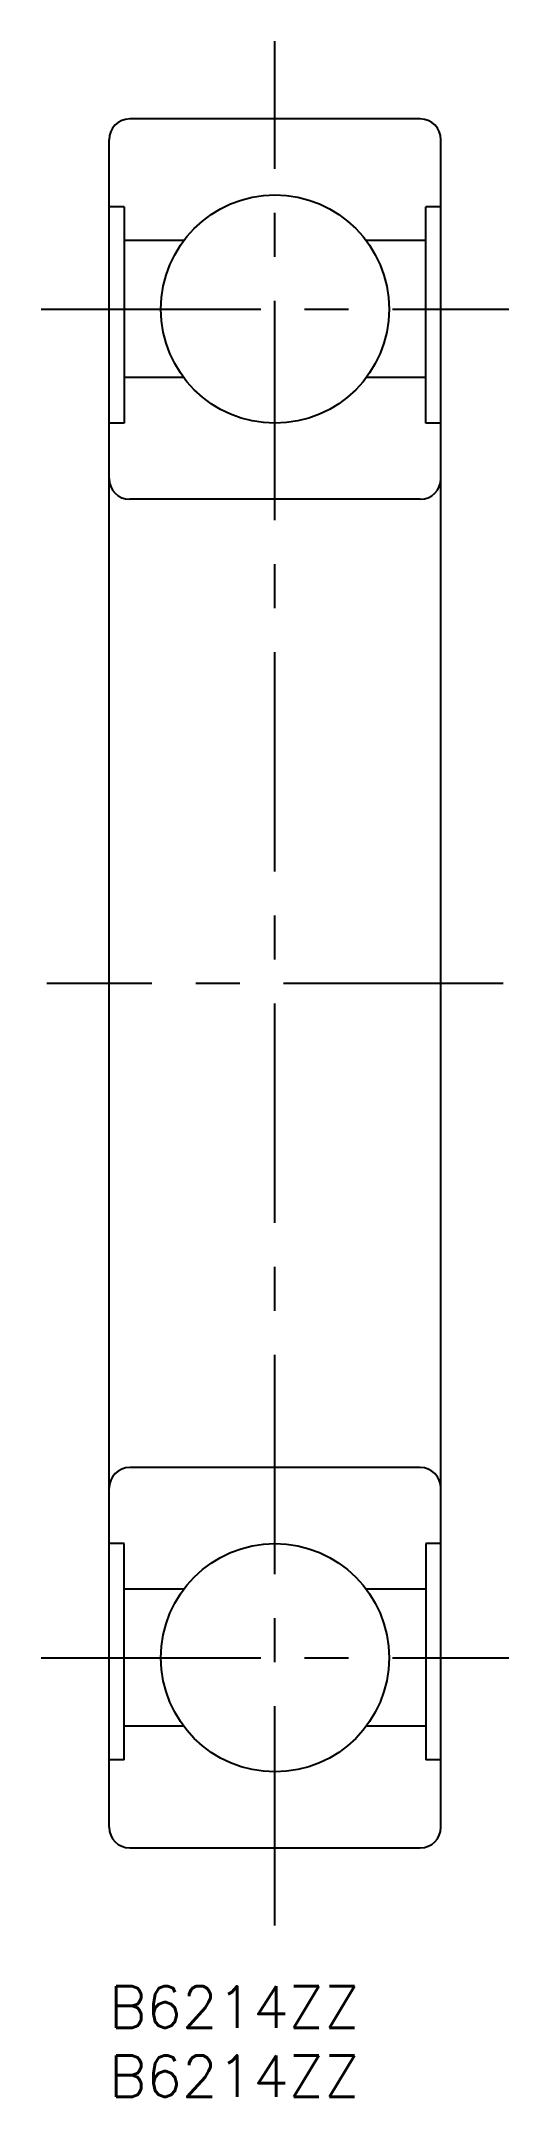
# Model space of a CAD drawing. Extents: x -5 to 29, y -8 to 141.
import ezdxf

# ---------------------------------------------------------------- set-up
doc = ezdxf.new("R2010")
doc.units = 0
doc.header["$LTSCALE"] = 0.5
doc.linetypes.add('CENTER', pattern=[50.8, 31.75, -6.35, 6.35, -6.35])
for name, color, linetype in [('MSM_CENTER', 1, 'CENTER'), ('MSM_CONTINUOUS', 7, 'CONTINUOUS'), ('MSM_PART_NUMBER', 7, 'CONTINUOUS')]:
    doc.layers.add(name, color=color, linetype=linetype)
doc.styles.get("Standard").update_dxf_attribs({"font": 'txt.shx', "height": 3, "bigfont": 'bigfont.shx'})

msp = doc.modelspace()

# ---------------------------------------------------------------- linework, layer by layer
at = {"layer": 'MSM_CENTER'}
for p, q in [((12, 4.38), (12, 140.62)), ((-4.91, 121.25), (28.91, 121.25)), ((28.5, 72.5), (-4.5, 72.5)), ((-4.91, 23.75), (28.91, 23.75))]:
    msp.add_line(p, q, dxfattribs=at)
at = {"layer": 'MSM_CONTINUOUS'}
for p, q in [((22.5, 135), (1.5, 135)), ((0, 11.5), (0, 133.5)), ((24, 11.5), (24, 133.5)), ((1.1, 128.64), (0, 128.64)), ((1.1, 128.64), (1.1, 113)), ((24, 128.64), (22.9, 128.64)), ((22.9, 113), (22.9, 128.64)), ((5.4, 126.2), (1.1, 126.2)), ((22.9, 126.2), (18.6, 126.2)), ((5.4, 116.3), (1.1, 116.3)), ((22.9, 116.3), (18.6, 116.3)), ((1.1, 113), (0, 113)), ((24, 113), (22.9, 113)), ((22.5, 107.5), (1.5, 107.5)), ((22.5, 37.5), (1.5, 37.5)), ((1.1, 32), (0, 32)), ((1.1, 16.36), (1.1, 32)), ((24, 32), (22.9, 32)), ((22.9, 32), (22.9, 16.36)), ((5.4, 28.7), (1.1, 28.7)), ((22.9, 28.7), (18.6, 28.7)), ((5.4, 18.8), (1.1, 18.8)), ((22.9, 18.8), (18.6, 18.8)), ((1.1, 16.36), (0, 16.36)), ((24, 16.36), (22.9, 16.36)), ((1.5, 10), (22.5, 10))]:
    msp.add_line(p, q, dxfattribs=at)
for centre in [(12, 121.25), (12, 23.75)]:
    msp.add_circle(centre, 8.25, dxfattribs=at)
for centre, start, end in [((1.5, 133.5), 90, 180), ((22.5, 133.5), 0, 90), ((1.5, 109), 180, 270), ((22.5, 109), 270, 0), ((1.5, 36), 90, 180), ((22.5, 36), 0, 90), ((1.5, 11.5), 180, 270), ((22.5, 11.5), 270, 0)]:
    msp.add_arc(centre, 1.5, start, end, dxfattribs=at)

# ---------------------------------------------------------------- texts
at = {"layer": 'MSM_PART_NUMBER'}
for p in [(0, -3), (0, -8)]:
    msp.add_text('B6214ZZ', height=3, dxfattribs=at).set_placement(p)

doc.saveas('drawing.dxf')
